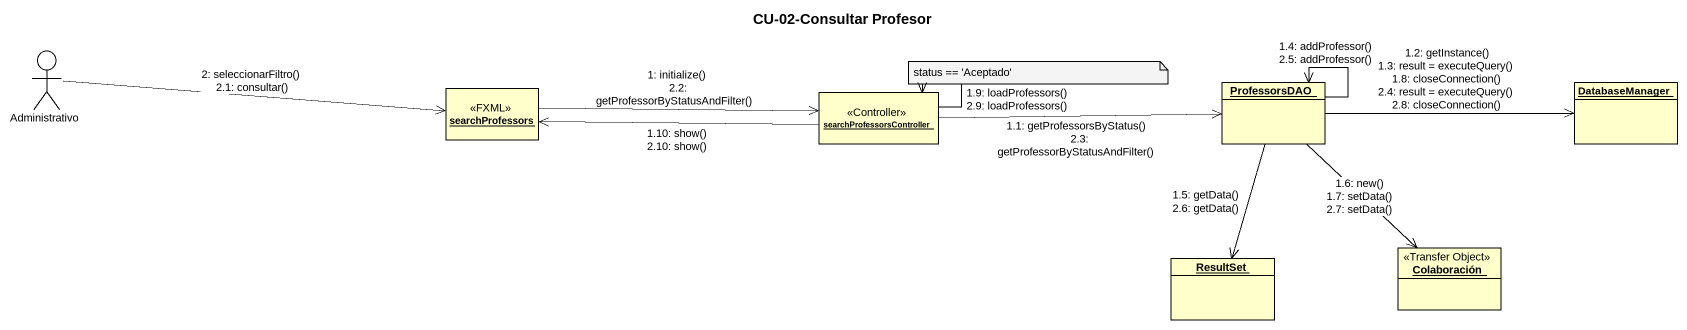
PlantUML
@startuml
title CU-02-Consultar Profesor
allowmixing
hide circle
hide empty members
actor Administrativo
object searchProfessors <<FXML>>
object ProfessorsDAO
object DatabaseManager
object searchProfessorsController <<Controller>>
object ResultSet
object Colaboración <<Transfer Object>>
searchProfessors -right-> searchProfessorsController : 1: initialize()\n2.2: getProfessorByStatusAndFilter()
searchProfessorsController -right-> ProfessorsDAO : 1.1: getProfessorsByStatus()\n2.3: getProfessorByStatusAndFilter()
ProfessorsDAO -right-> DatabaseManager : 1.2: getInstance()\n1.3: result = executeQuery()\n1.8: closeConnection()\n2.4: result = executeQuery()\n2.8: closeConnection()
ProfessorsDAO --> ProfessorsDAO : 1.4: addProfessor()\n2.5: addProfessor()
ProfessorsDAO --> ResultSet : 1.5: getData()\n2.6: getData()
ProfessorsDAO --> Colaboración : 1.6: new()\n1.7: setData()\n2.7: setData()
searchProfessorsController --> searchProfessorsController : 1.9: loadProfessors()\n2.9: loadProfessors()
searchProfessorsController -left-> searchProfessors : 1.10: show()\n2.10: show()
Administrativo -right-> searchProfessors : 2: seleccionarFiltro()\n2.1: consultar()
note as N1
  status == 'Aceptado'
end note
@enduml
